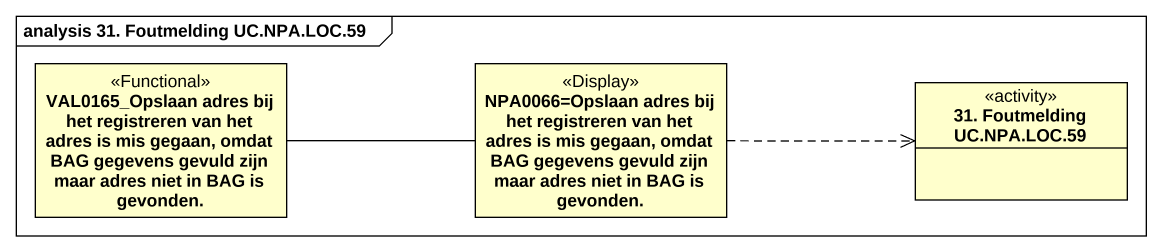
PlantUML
@startuml
mainframe analysis 31. Foutmelding UC.NPA.LOC.59
hide circle
hide empty members
class "VAL0165_Opslaan adres bij het registreren van het adres is mis gegaan, omdat BAG gegevens gevuld zijn maar adres niet in BAG is gevonden." as VAL0165_Opslaan_adres_bij <<Functional>>
class "NPA0066=Opslaan adres bij het registreren van het adres is mis gegaan, omdat BAG gegevens gevuld zijn maar adres niet in BAG is gevonden." as NPA0066_Opslaan_adres_bij <<Display>>
class "31. Foutmelding UC.NPA.LOC.59" as c31_Foutmelding_UC_NPA_LOC_59 <<activity>>
VAL0165_Opslaan_adres_bij -right- NPA0066_Opslaan_adres_bij
NPA0066_Opslaan_adres_bij .right.> c31_Foutmelding_UC_NPA_LOC_59
@enduml
